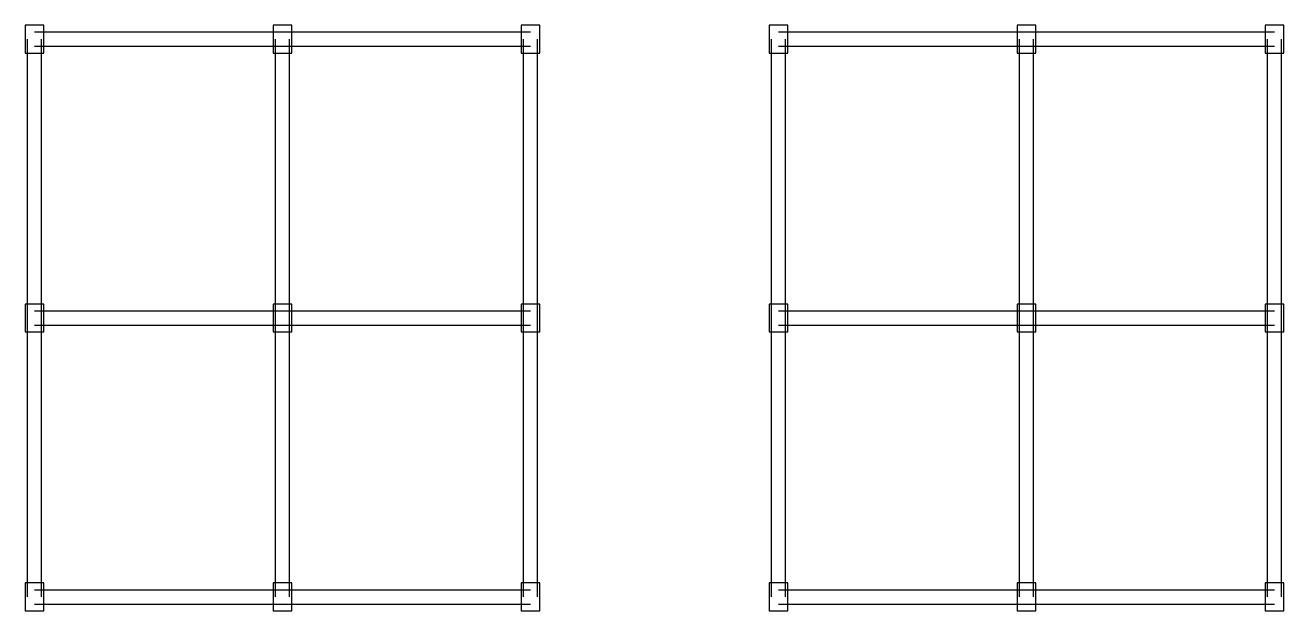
# Model space of a CAD drawing. Header units: metres. Extents: x -150 to 20150, y -225 to 9225.
import ezdxf

# ---------------------------------------------------------------- set-up
doc = ezdxf.new("R2010")
doc.units = ezdxf.units.M
doc.layers.add('COLUMN', color=1, linetype='Continuous')
doc.layers.add('WALL', color=2, linetype='Continuous')

msp = doc.modelspace()

# ---------------------------------------------------------------- linework, layer by layer
at = {"layer": 'COLUMN'}
for points in [[(-150, 8775), (150, 8775), (150, 9225), (-150, 9225), (-150, 8775)], [(3850, 8775), (4150, 8775), (4150, 9225), (3850, 9225), (3850, 8775)], [(7850, 8775), (8150, 8775), (8150, 9225), (7850, 9225), (7850, 8775)], [(11850, 8775), (12150, 8775), (12150, 9225), (11850, 9225), (11850, 8775)], [(15850, 8775), (16150, 8775), (16150, 9225), (15850, 9225), (15850, 8775)], [(19850, 8775), (20150, 8775), (20150, 9225), (19850, 9225), (19850, 8775)], [(-150, 4275), (150, 4275), (150, 4725), (-150, 4725), (-150, 4275)], [(3850, 4275), (4150, 4275), (4150, 4725), (3850, 4725), (3850, 4275)], [(7850, 4275), (8150, 4275), (8150, 4725), (7850, 4725), (7850, 4275)], [(11850, 4275), (12150, 4275), (12150, 4725), (11850, 4725), (11850, 4275)], [(15850, 4275), (16150, 4275), (16150, 4725), (15850, 4725), (15850, 4275)], [(19850, 4275), (20150, 4275), (20150, 4725), (19850, 4725), (19850, 4275)], [(-150, -225), (150, -225), (150, 225), (-150, 225), (-150, -225)], [(3850, -225), (4150, -225), (4150, 225), (3850, 225), (3850, -225)], [(7850, -225), (8150, -225), (8150, 225), (7850, 225), (7850, -225)], [(11850, -225), (12150, -225), (12150, 225), (11850, 225), (11850, -225)], [(15850, -225), (16150, -225), (16150, 225), (15850, 225), (15850, -225)], [(19850, -225), (20150, -225), (20150, 225), (19850, 225), (19850, -225)]]:
    msp.add_lwpolyline(points, dxfattribs=at)
at = {"layer": 'WALL'}
for p, q in [((-115, 4500), (-115, 9000)), ((0, 9115), (4000, 9115)), ((115, 4500), (115, 9000)), ((3885, 4500), (3885, 9000)), ((4000, 9115), (8000, 9115)), ((4115, 4500), (4115, 9000)), ((7885, 4500), (7885, 9000)), ((8115, 4500), (8115, 9000)), ((11885, 4500), (11885, 9000)), ((12000, 9115), (16000, 9115)), ((12115, 4500), (12115, 9000)), ((15885, 4500), (15885, 9000)), ((16000, 9115), (20000, 9115)), ((16115, 4500), (16115, 9000)), ((19885, 4500), (19885, 9000)), ((20115, 4500), (20115, 9000)), ((0, 8885), (4000, 8885)), ((4000, 8885), (8000, 8885)), ((12000, 8885), (16000, 8885)), ((16000, 8885), (20000, 8885)), ((-115, 0), (-115, 4500)), ((0, 4615), (4000, 4615)), ((115, 0), (115, 4500)), ((3885, 0), (3885, 4500)), ((4000, 4615), (8000, 4615)), ((4115, 0), (4115, 4500)), ((7885, 0), (7885, 4500)), ((8115, 0), (8115, 4500)), ((11885, 0), (11885, 4500)), ((12000, 4615), (16000, 4615)), ((12115, 0), (12115, 4500)), ((15885, 0), (15885, 4500)), ((16000, 4615), (20000, 4615)), ((16115, 0), (16115, 4500)), ((19885, 0), (19885, 4500)), ((20115, 0), (20115, 4500)), ((0, 4385), (4000, 4385)), ((4000, 4385), (8000, 4385)), ((12000, 4385), (16000, 4385)), ((16000, 4385), (20000, 4385)), ((0, 115), (4000, 115)), ((4000, 115), (8000, 115)), ((12000, 115), (16000, 115)), ((16000, 115), (20000, 115)), ((0, -115), (4000, -115)), ((4000, -115), (8000, -115)), ((12000, -115), (16000, -115)), ((16000, -115), (20000, -115))]:
    msp.add_line(p, q, dxfattribs=at)

doc.saveas('drawing.dxf')
